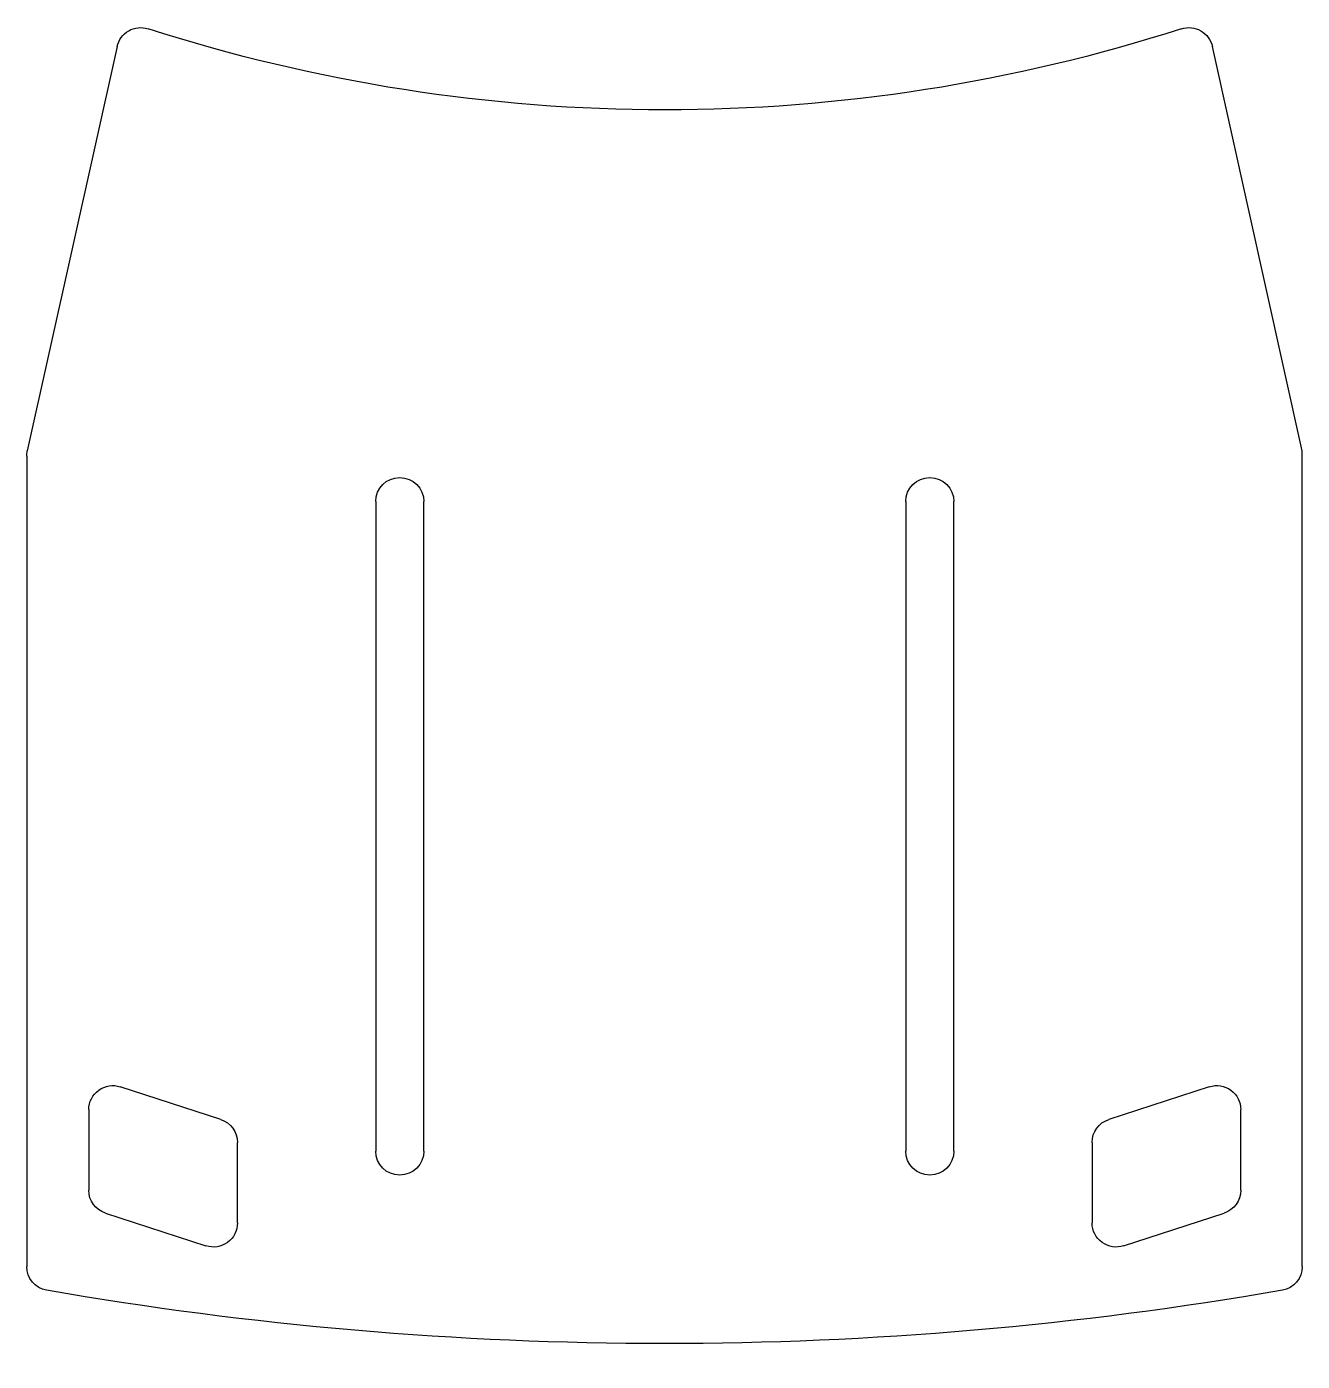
# Model space of a CAD drawing. Header units: millimetres. Extents: x -39.8 to 39.8, y -40.6 to 42.6.
import ezdxf

# ---------------------------------------------------------------- set-up
doc = ezdxf.new("R2010")
doc.units = ezdxf.units.MM

msp = doc.modelspace()

# ---------------------------------------------------------------- linework, layer by layer
at = {"color": 7, "extrusion": (0, -6.12323e-17, -1)}
for p, q in [((-34.11, 41.353, -1.277), (-39.714, 16.133, -1.277)), ((39.75, 16.133, -1.277), (34.146, 41.353, -1.277)), ((39.75, -34.726, -1.277), (39.75, 16.133, -1.277)), ((-39.75, 15.808, -1.277), (-39.75, -34.726, -1.277)), ((-18, 12.973, -1.277), (-18, -27.527, -1.277)), ((-15, -27.527, -1.277), (-15, 12.973, -1.277)), ((15.036, 12.973, -1.277), (15.036, -27.527, -1.277)), ((18.036, -27.527, -1.277), (18.036, 12.973, -1.277)), ((-27.65, -25.558, -1.277), (-33.917, -23.517, -1.277)), ((33.953, -23.517, -1.277), (27.685, -25.558, -1.277)), ((-35.882, -24.943, -1.277), (-35.882, -29.969, -1.277)), ((35.918, -29.969, -1.277), (35.918, -24.943, -1.277)), ((-26.614, -32.01, -1.277), (-26.614, -26.985, -1.277)), ((26.65, -26.985, -1.277), (26.65, -32.01, -1.277)), ((-34.847, -31.395, -1.277), (-28.579, -33.436, -1.277)), ((28.614, -33.436, -1.277), (34.882, -31.395, -1.277))]:
    msp.add_line(p, q, dxfattribs=at)
for centre, radius, start, end in [((32.646, 41.027, 1.277), 1.5, 12.52881, 107.86048), ((-0.018, 142.395, 1.277), 105, 252.13952, 287.86048), ((-32.681, 41.027, 1.277), 1.5, 72.13952, 167.47119), ((38.25, 15.808, 1.277), 1.5, 0, 12.52881), ((16.5, 12.973, 1.277), 1.5, 0, 180), ((-16.536, 12.973, 1.277), 1.5, 0, 180), ((34.382, -24.943, 1.277), 1.5, 0, 108.0398), ((-34.418, -24.943, 1.277), 1.5, 71.9602, 180), ((28.114, -26.985, 1.277), 1.5, 108.0398, 180), ((-28.15, -26.985, 1.277), 1.5, 0, 71.9602), ((16.5, -27.527, 1.277), 1.5, 180, 0), ((-16.536, -27.527, 1.277), 1.5, 180, 0), ((34.382, -29.969, 1.277), 1.5, 288.0398, 0), ((-34.418, -29.969, 1.277), 1.5, 180, 251.9602), ((28.114, -32.01, 1.277), 1.5, 180, 288.0398), ((-28.15, -32.01, 1.277), 1.5, 251.9602, 0), ((38.25, -34.726, 1.277), 1.5, 279.86497, 0), ((-38.25, -34.726, 1.277), 1.5, 180, 260.13503), ((0, 185.23, 1.277), 224.758, 260.13503, 279.86497)]:
    msp.add_arc(centre, radius, start, end, dxfattribs=at)

doc.saveas('drawing.dxf')
